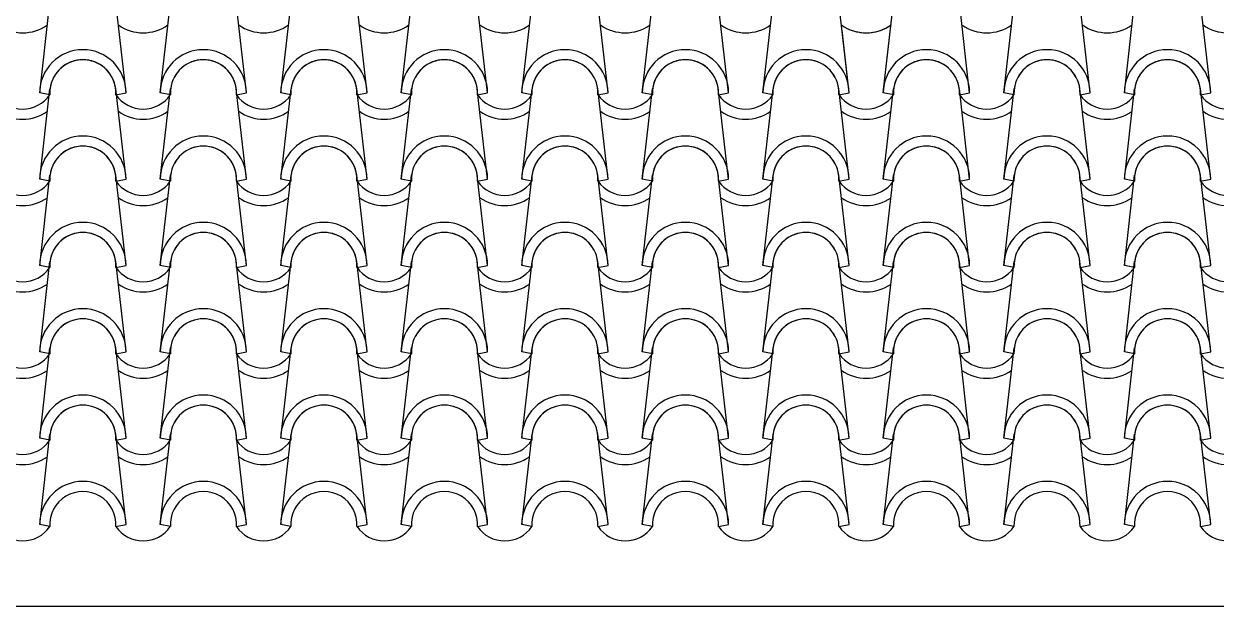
# Model space of a CAD drawing. Header units: millimetres. Extents: x -255 to 41745, y 236 to 29936.
# Drawn here: x 7809 to 9536, y 24931 to 25773 of the extents above; entities that cross this region are included whole.
import ezdxf

# ---------------------------------------------------------------- set-up
doc = ezdxf.new("R2010")
doc.units = ezdxf.units.MM
doc.layers.add('1', color=1, linetype='Continuous')
doc.layers.add('CALIDADES', color=7, linetype='Continuous')

msp = doc.modelspace()

# ---------------------------------------------------------------- linework, layer by layer
at = {"layer": '1'}
for p, q in [((7832.4, 25673.6), (7847.3, 25804.3)), ((7957.4, 25673.6), (7942.5, 25804.3)), ((8006.9, 25673.6), (8021.8, 25804.3)), ((8131.9, 25673.6), (8117, 25804.3)), ((8181.4, 25673.6), (8196.3, 25804.3)), ((8306.4, 25673.6), (8291.5, 25804.3)), ((8355.9, 25673.6), (8370.8, 25804.3)), ((8480.9, 25673.6), (8466, 25804.3)), ((8530.4, 25673.6), (8545.3, 25804.3)), ((8655.4, 25673.6), (8640.5, 25804.3)), ((8704.9, 25673.6), (8719.8, 25804.3)), ((8829.9, 25673.6), (8815, 25804.3)), ((8879.4, 25673.6), (8894.3, 25804.3)), ((9004.4, 25673.6), (8989.5, 25804.3)), ((9053.9, 25673.6), (9068.8, 25804.3)), ((9053.9, 25673.6), (9068.3, 25799.5)), ((9178.9, 25673.6), (9164, 25804.3)), ((9228.4, 25673.6), (9243.3, 25804.3)), ((9353.4, 25673.6), (9338.5, 25804.3)), ((9402.9, 25673.6), (9417.8, 25804.3)), ((9527.9, 25673.6), (9513, 25804.3)), ((9004.4, 25673.6), (8994.1, 25764.2)), ((7832.4, 25548.6), (7847.3, 25679.3)), ((7847.1, 25670.7), (7832.4, 25673.6)), ((7847.1, 25670.7), (7832.4, 25673.6)), ((7957.4, 25548.6), (7942.5, 25679.3)), ((7942.7, 25670.7), (7957.4, 25673.6)), ((7942.7, 25670.7), (7957.4, 25673.6)), ((8006.9, 25548.6), (8021.8, 25679.3)), ((8021.6, 25670.7), (8006.9, 25673.6)), ((8021.6, 25670.7), (8006.9, 25673.6)), ((8131.9, 25548.6), (8117, 25679.3)), ((8117.2, 25670.7), (8131.9, 25673.6)), ((8117.2, 25670.7), (8131.9, 25673.6)), ((8181.4, 25548.6), (8196.3, 25679.3)), ((8196.1, 25670.7), (8181.4, 25673.6)), ((8196.1, 25670.7), (8181.4, 25673.6)), ((8306.4, 25548.6), (8291.5, 25679.3)), ((8291.7, 25670.7), (8306.4, 25673.6)), ((8291.7, 25670.7), (8306.4, 25673.6)), ((8355.9, 25548.6), (8370.8, 25679.3)), ((8370.6, 25670.7), (8355.9, 25673.6)), ((8370.6, 25670.7), (8355.9, 25673.6)), ((8480.9, 25548.6), (8466, 25679.3)), ((8466.2, 25670.7), (8480.9, 25673.6)), ((8466.2, 25670.7), (8480.9, 25673.6)), ((8530.4, 25548.6), (8545.3, 25679.3)), ((8545.1, 25670.7), (8530.4, 25673.6)), ((8545.1, 25670.7), (8530.4, 25673.6)), ((8655.4, 25548.6), (8640.5, 25679.3)), ((8640.7, 25670.7), (8655.4, 25673.6)), ((8640.7, 25670.7), (8655.4, 25673.6)), ((8704.9, 25548.6), (8719.8, 25679.3)), ((8719.6, 25670.7), (8704.9, 25673.6)), ((8719.6, 25670.7), (8704.9, 25673.6)), ((8829.9, 25548.6), (8815, 25679.3)), ((8815.2, 25670.7), (8829.9, 25673.6)), ((8815.2, 25670.7), (8829.9, 25673.6)), ((8879.4, 25548.6), (8894.3, 25679.3)), ((8894.1, 25670.7), (8879.4, 25673.6)), ((8894.1, 25670.7), (8879.4, 25673.6)), ((9004.4, 25548.6), (8989.5, 25679.3)), ((9004.4, 25548.6), (8989.5, 25679.3)), ((8989.7, 25670.7), (9004.4, 25673.6)), ((8989.7, 25670.7), (9004.4, 25673.6)), ((8989.7, 25670.7), (9004.4, 25673.6)), ((8989.7, 25670.7), (9004.4, 25673.6)), ((9053.9, 25548.6), (9068.8, 25679.3)), ((9053.9, 25548.6), (9068.8, 25679.3)), ((9068.6, 25670.7), (9053.9, 25673.6)), ((9068.6, 25670.7), (9053.9, 25673.6)), ((9068.6, 25670.7), (9053.9, 25673.6)), ((9068.6, 25670.7), (9053.9, 25673.6)), ((9178.9, 25548.6), (9164, 25679.3)), ((9164.2, 25670.7), (9178.9, 25673.6)), ((9164.2, 25670.7), (9178.9, 25673.6)), ((9228.4, 25548.6), (9243.3, 25679.3)), ((9243.1, 25670.7), (9228.4, 25673.6)), ((9243.1, 25670.7), (9228.4, 25673.6)), ((9353.4, 25548.6), (9338.5, 25679.3)), ((9338.7, 25670.7), (9353.4, 25673.6)), ((9338.7, 25670.7), (9353.4, 25673.6)), ((9402.9, 25548.6), (9417.8, 25679.3)), ((9417.6, 25670.7), (9402.9, 25673.6)), ((9417.6, 25670.7), (9402.9, 25673.6)), ((9527.9, 25548.6), (9513, 25679.3)), ((9513.2, 25670.7), (9527.9, 25673.6)), ((9513.2, 25670.7), (9527.9, 25673.6)), ((7832.4, 25423.6), (7847.3, 25554.3)), ((7957.4, 25423.6), (7942.5, 25554.3)), ((8006.9, 25423.6), (8021.8, 25554.3)), ((8131.9, 25423.6), (8117, 25554.3)), ((8181.4, 25423.6), (8196.3, 25554.3)), ((8306.4, 25423.6), (8291.5, 25554.3)), ((8355.9, 25423.6), (8370.8, 25554.3)), ((8480.9, 25423.6), (8466, 25554.3)), ((8530.4, 25423.6), (8545.3, 25554.3)), ((8655.4, 25423.6), (8640.5, 25554.3)), ((8704.9, 25423.6), (8719.8, 25554.3)), ((8829.9, 25423.6), (8815, 25554.3)), ((8879.4, 25423.6), (8894.3, 25554.3)), ((9004.4, 25423.6), (8989.5, 25554.3)), ((9004.4, 25423.6), (8989.5, 25554.3)), ((9053.9, 25423.6), (9068.8, 25554.3)), ((9053.9, 25423.6), (9068.8, 25554.3)), ((9178.9, 25423.6), (9164, 25554.3)), ((9228.4, 25423.6), (9243.3, 25554.3)), ((9353.4, 25423.6), (9338.5, 25554.3)), ((9402.9, 25423.6), (9417.8, 25554.3)), ((9527.9, 25423.6), (9513, 25554.3)), ((7847.1, 25545.7), (7832.4, 25548.6)), ((7847.1, 25545.7), (7832.4, 25548.6)), ((7942.7, 25545.7), (7957.4, 25548.6)), ((7942.7, 25545.7), (7957.4, 25548.6)), ((8021.6, 25545.7), (8006.9, 25548.6)), ((8021.6, 25545.7), (8006.9, 25548.6)), ((8117.2, 25545.7), (8131.9, 25548.6)), ((8117.2, 25545.7), (8131.9, 25548.6)), ((8196.1, 25545.7), (8181.4, 25548.6)), ((8196.1, 25545.7), (8181.4, 25548.6)), ((8291.7, 25545.7), (8306.4, 25548.6)), ((8291.7, 25545.7), (8306.4, 25548.6)), ((8370.6, 25545.7), (8355.9, 25548.6)), ((8370.6, 25545.7), (8355.9, 25548.6)), ((8466.2, 25545.7), (8480.9, 25548.6)), ((8466.2, 25545.7), (8480.9, 25548.6)), ((8545.1, 25545.7), (8530.4, 25548.6)), ((8545.1, 25545.7), (8530.4, 25548.6)), ((8640.7, 25545.7), (8655.4, 25548.6)), ((8640.7, 25545.7), (8655.4, 25548.6)), ((8719.6, 25545.7), (8704.9, 25548.6)), ((8719.6, 25545.7), (8704.9, 25548.6)), ((8815.2, 25545.7), (8829.9, 25548.6)), ((8815.2, 25545.7), (8829.9, 25548.6)), ((8894.1, 25545.7), (8879.4, 25548.6)), ((8894.1, 25545.7), (8879.4, 25548.6)), ((8989.7, 25545.7), (9004.4, 25548.6)), ((8989.7, 25545.7), (9004.4, 25548.6)), ((8989.7, 25545.7), (9004.4, 25548.6)), ((8989.7, 25545.7), (9004.4, 25548.6)), ((9068.6, 25545.7), (9053.9, 25548.6)), ((9068.6, 25545.7), (9053.9, 25548.6)), ((9068.6, 25545.7), (9053.9, 25548.6)), ((9068.6, 25545.7), (9053.9, 25548.6)), ((9164.2, 25545.7), (9178.9, 25548.6)), ((9164.2, 25545.7), (9178.9, 25548.6)), ((9243.1, 25545.7), (9228.4, 25548.6)), ((9243.1, 25545.7), (9228.4, 25548.6)), ((9338.7, 25545.7), (9353.4, 25548.6)), ((9338.7, 25545.7), (9353.4, 25548.6)), ((9417.6, 25545.7), (9402.9, 25548.6)), ((9417.6, 25545.7), (9402.9, 25548.6)), ((9513.2, 25545.7), (9527.9, 25548.6)), ((9513.2, 25545.7), (9527.9, 25548.6)), ((7832.4, 25298.6), (7847.3, 25429.3)), ((7847.1, 25420.7), (7832.4, 25423.6)), ((7847.1, 25420.7), (7832.4, 25423.6)), ((7957.4, 25298.6), (7942.5, 25429.3)), ((7942.7, 25420.7), (7957.4, 25423.6)), ((7942.7, 25420.7), (7957.4, 25423.6)), ((8006.9, 25298.6), (8021.8, 25429.3)), ((8021.6, 25420.7), (8006.9, 25423.6)), ((8021.6, 25420.7), (8006.9, 25423.6)), ((8131.9, 25298.6), (8117, 25429.3)), ((8117.2, 25420.7), (8131.9, 25423.6)), ((8117.2, 25420.7), (8131.9, 25423.6)), ((8181.4, 25298.6), (8196.3, 25429.3)), ((8196.1, 25420.7), (8181.4, 25423.6)), ((8196.1, 25420.7), (8181.4, 25423.6)), ((8306.4, 25298.6), (8291.5, 25429.3)), ((8291.7, 25420.7), (8306.4, 25423.6)), ((8291.7, 25420.7), (8306.4, 25423.6)), ((8355.9, 25298.6), (8370.8, 25429.3)), ((8370.6, 25420.7), (8355.9, 25423.6)), ((8370.6, 25420.7), (8355.9, 25423.6)), ((8480.9, 25298.6), (8466, 25429.3)), ((8466.2, 25420.7), (8480.9, 25423.6)), ((8466.2, 25420.7), (8480.9, 25423.6)), ((8530.4, 25298.6), (8545.3, 25429.3)), ((8545.1, 25420.7), (8530.4, 25423.6)), ((8545.1, 25420.7), (8530.4, 25423.6)), ((8655.4, 25298.6), (8640.5, 25429.3)), ((8640.7, 25420.7), (8655.4, 25423.6)), ((8640.7, 25420.7), (8655.4, 25423.6)), ((8704.9, 25298.6), (8719.8, 25429.3)), ((8719.6, 25420.7), (8704.9, 25423.6)), ((8719.6, 25420.7), (8704.9, 25423.6)), ((8829.9, 25298.6), (8815, 25429.3)), ((8815.2, 25420.7), (8829.9, 25423.6)), ((8815.2, 25420.7), (8829.9, 25423.6)), ((8879.4, 25298.6), (8894.3, 25429.3)), ((8894.1, 25420.7), (8879.4, 25423.6)), ((8894.1, 25420.7), (8879.4, 25423.6)), ((9004.4, 25298.6), (8989.5, 25429.3)), ((9004.4, 25298.6), (8989.5, 25429.3)), ((8989.7, 25420.7), (9004.4, 25423.6)), ((8989.7, 25420.7), (9004.4, 25423.6)), ((8989.7, 25420.7), (9004.4, 25423.6)), ((8989.7, 25420.7), (9004.4, 25423.6)), ((9053.9, 25298.6), (9068.8, 25429.3)), ((9053.9, 25298.6), (9068.8, 25429.3)), ((9068.6, 25420.7), (9053.9, 25423.6)), ((9068.6, 25420.7), (9053.9, 25423.6)), ((9068.6, 25420.7), (9053.9, 25423.6)), ((9068.6, 25420.7), (9053.9, 25423.6)), ((9178.9, 25298.6), (9164, 25429.3)), ((9164.2, 25420.7), (9178.9, 25423.6)), ((9164.2, 25420.7), (9178.9, 25423.6)), ((9228.4, 25298.6), (9243.3, 25429.3)), ((9243.1, 25420.7), (9228.4, 25423.6)), ((9243.1, 25420.7), (9228.4, 25423.6)), ((9353.4, 25298.6), (9338.5, 25429.3)), ((9338.7, 25420.7), (9353.4, 25423.6)), ((9338.7, 25420.7), (9353.4, 25423.6)), ((9402.9, 25298.6), (9417.8, 25429.3)), ((9417.6, 25420.7), (9402.9, 25423.6)), ((9417.6, 25420.7), (9402.9, 25423.6)), ((9527.9, 25298.6), (9513, 25429.3)), ((9513.2, 25420.7), (9527.9, 25423.6)), ((9513.2, 25420.7), (9527.9, 25423.6)), ((7832.4, 25173.6), (7847.3, 25304.3)), ((7847.1, 25295.7), (7832.4, 25298.6)), ((7847.1, 25295.7), (7832.4, 25298.6)), ((7957.4, 25173.6), (7942.5, 25304.3)), ((7942.7, 25295.7), (7957.4, 25298.6)), ((7942.7, 25295.7), (7957.4, 25298.6)), ((8006.9, 25173.6), (8021.8, 25304.3)), ((8021.6, 25295.7), (8006.9, 25298.6)), ((8021.6, 25295.7), (8006.9, 25298.6)), ((8131.9, 25173.6), (8117, 25304.3)), ((8117.2, 25295.7), (8131.9, 25298.6)), ((8117.2, 25295.7), (8131.9, 25298.6)), ((8181.4, 25173.6), (8196.3, 25304.3)), ((8196.1, 25295.7), (8181.4, 25298.6)), ((8196.1, 25295.7), (8181.4, 25298.6)), ((8306.4, 25173.6), (8291.5, 25304.3)), ((8291.7, 25295.7), (8306.4, 25298.6)), ((8291.7, 25295.7), (8306.4, 25298.6)), ((8355.9, 25173.6), (8370.8, 25304.3)), ((8370.6, 25295.7), (8355.9, 25298.6)), ((8370.6, 25295.7), (8355.9, 25298.6)), ((8480.9, 25173.6), (8466, 25304.3)), ((8466.2, 25295.7), (8480.9, 25298.6)), ((8466.2, 25295.7), (8480.9, 25298.6)), ((8530.4, 25173.6), (8545.3, 25304.3)), ((8545.1, 25295.7), (8530.4, 25298.6)), ((8545.1, 25295.7), (8530.4, 25298.6)), ((8655.4, 25173.6), (8640.5, 25304.3)), ((8640.7, 25295.7), (8655.4, 25298.6)), ((8640.7, 25295.7), (8655.4, 25298.6)), ((8704.9, 25173.6), (8719.8, 25304.3)), ((8719.6, 25295.7), (8704.9, 25298.6)), ((8719.6, 25295.7), (8704.9, 25298.6)), ((8829.9, 25173.6), (8815, 25304.3)), ((8815.2, 25295.7), (8829.9, 25298.6)), ((8815.2, 25295.7), (8829.9, 25298.6)), ((8879.4, 25173.6), (8894.3, 25304.3)), ((8894.1, 25295.7), (8879.4, 25298.6)), ((8894.1, 25295.7), (8879.4, 25298.6)), ((9004.4, 25173.6), (8989.5, 25304.3)), ((9004.4, 25173.6), (8989.5, 25304.3)), ((8989.7, 25295.7), (9004.4, 25298.6)), ((8989.7, 25295.7), (9004.4, 25298.6)), ((8989.7, 25295.7), (9004.4, 25298.6)), ((8989.7, 25295.7), (9004.4, 25298.6)), ((9053.9, 25173.6), (9068.8, 25304.3)), ((9053.9, 25173.6), (9068.8, 25304.3)), ((9068.6, 25295.7), (9053.9, 25298.6)), ((9068.6, 25295.7), (9053.9, 25298.6)), ((9068.6, 25295.7), (9053.9, 25298.6)), ((9068.6, 25295.7), (9053.9, 25298.6)), ((9178.9, 25173.6), (9164, 25304.3)), ((9164.2, 25295.7), (9178.9, 25298.6)), ((9164.2, 25295.7), (9178.9, 25298.6)), ((9228.4, 25173.6), (9243.3, 25304.3)), ((9243.1, 25295.7), (9228.4, 25298.6)), ((9243.1, 25295.7), (9228.4, 25298.6)), ((9353.4, 25173.6), (9338.5, 25304.3)), ((9338.7, 25295.7), (9353.4, 25298.6)), ((9338.7, 25295.7), (9353.4, 25298.6)), ((9402.9, 25173.6), (9417.8, 25304.3)), ((9417.6, 25295.7), (9402.9, 25298.6)), ((9417.6, 25295.7), (9402.9, 25298.6)), ((9527.9, 25173.6), (9513, 25304.3)), ((9513.2, 25295.7), (9527.9, 25298.6)), ((9513.2, 25295.7), (9527.9, 25298.6)), ((7832.4, 25048.6), (7847.3, 25179.3)), ((7847.1, 25170.7), (7832.4, 25173.6)), ((7847.1, 25170.7), (7832.4, 25173.6)), ((7957.4, 25048.6), (7942.5, 25179.3)), ((7942.7, 25170.7), (7957.4, 25173.6)), ((7942.7, 25170.7), (7957.4, 25173.6)), ((8006.9, 25048.6), (8021.8, 25179.3)), ((8021.6, 25170.7), (8006.9, 25173.6)), ((8021.6, 25170.7), (8006.9, 25173.6)), ((8131.9, 25048.6), (8117, 25179.3)), ((8117.2, 25170.7), (8131.9, 25173.6)), ((8117.2, 25170.7), (8131.9, 25173.6)), ((8181.4, 25048.6), (8196.3, 25179.3)), ((8196.1, 25170.7), (8181.4, 25173.6)), ((8196.1, 25170.7), (8181.4, 25173.6)), ((8306.4, 25048.6), (8291.5, 25179.3)), ((8291.7, 25170.7), (8306.4, 25173.6)), ((8291.7, 25170.7), (8306.4, 25173.6)), ((8355.9, 25048.6), (8370.8, 25179.3)), ((8370.6, 25170.7), (8355.9, 25173.6)), ((8370.6, 25170.7), (8355.9, 25173.6)), ((8480.9, 25048.6), (8466, 25179.3)), ((8466.2, 25170.7), (8480.9, 25173.6)), ((8466.2, 25170.7), (8480.9, 25173.6)), ((8530.4, 25048.6), (8545.3, 25179.3)), ((8545.1, 25170.7), (8530.4, 25173.6)), ((8545.1, 25170.7), (8530.4, 25173.6)), ((8655.4, 25048.6), (8640.5, 25179.3)), ((8640.7, 25170.7), (8655.4, 25173.6)), ((8640.7, 25170.7), (8655.4, 25173.6)), ((8704.9, 25048.6), (8719.8, 25179.3)), ((8719.6, 25170.7), (8704.9, 25173.6)), ((8719.6, 25170.7), (8704.9, 25173.6)), ((8829.9, 25048.6), (8815, 25179.3)), ((8815.2, 25170.7), (8829.9, 25173.6)), ((8815.2, 25170.7), (8829.9, 25173.6)), ((8879.4, 25048.6), (8894.3, 25179.3)), ((8894.1, 25170.7), (8879.4, 25173.6)), ((8894.1, 25170.7), (8879.4, 25173.6)), ((9004.4, 25048.6), (8989.5, 25179.3)), ((9004.4, 25048.6), (8989.5, 25179.3)), ((8989.7, 25170.7), (9004.4, 25173.6)), ((8989.7, 25170.7), (9004.4, 25173.6)), ((8989.7, 25170.7), (9004.4, 25173.6)), ((8989.7, 25170.7), (9004.4, 25173.6)), ((9053.9, 25048.6), (9068.8, 25179.3)), ((9053.9, 25048.6), (9068.8, 25179.3)), ((9068.6, 25170.7), (9053.9, 25173.6)), ((9068.6, 25170.7), (9053.9, 25173.6)), ((9068.6, 25170.7), (9053.9, 25173.6)), ((9068.6, 25170.7), (9053.9, 25173.6)), ((9178.9, 25048.6), (9164, 25179.3)), ((9164.2, 25170.7), (9178.9, 25173.6)), ((9164.2, 25170.7), (9178.9, 25173.6)), ((9228.4, 25048.6), (9243.3, 25179.3)), ((9243.1, 25170.7), (9228.4, 25173.6)), ((9243.1, 25170.7), (9228.4, 25173.6)), ((9353.4, 25048.6), (9338.5, 25179.3)), ((9338.7, 25170.7), (9353.4, 25173.6)), ((9338.7, 25170.7), (9353.4, 25173.6)), ((9402.9, 25048.6), (9417.8, 25179.3)), ((9417.6, 25170.7), (9402.9, 25173.6)), ((9417.6, 25170.7), (9402.9, 25173.6)), ((9527.9, 25048.6), (9513, 25179.3)), ((9513.2, 25170.7), (9527.9, 25173.6)), ((9513.2, 25170.7), (9527.9, 25173.6)), ((7847.1, 25045.7), (7832.4, 25048.6)), ((7942.7, 25045.7), (7957.4, 25048.6)), ((8021.6, 25045.7), (8006.9, 25048.6)), ((8117.2, 25045.7), (8131.9, 25048.6)), ((8196.1, 25045.7), (8181.4, 25048.6)), ((8291.7, 25045.7), (8306.4, 25048.6)), ((8370.6, 25045.7), (8355.9, 25048.6)), ((8466.2, 25045.7), (8480.9, 25048.6)), ((8545.1, 25045.7), (8530.4, 25048.6)), ((8640.7, 25045.7), (8655.4, 25048.6)), ((8719.6, 25045.7), (8704.9, 25048.6)), ((8815.2, 25045.7), (8829.9, 25048.6)), ((8894.1, 25045.7), (8879.4, 25048.6)), ((8989.7, 25045.7), (9004.4, 25048.6)), ((8989.7, 25045.7), (9004.4, 25048.6)), ((9068.6, 25045.7), (9053.9, 25048.6)), ((9068.6, 25045.7), (9053.9, 25048.6)), ((9164.2, 25045.7), (9178.9, 25048.6)), ((9243.1, 25045.7), (9228.4, 25048.6)), ((9338.7, 25045.7), (9353.4, 25048.6)), ((9417.6, 25045.7), (9402.9, 25048.6)), ((9513.2, 25045.7), (9527.9, 25048.6))]:
    msp.add_line(p, q, dxfattribs=at)
for centre, radius, start, end in [((7807.7, 25823), 62.5, 234.9308, 305.0692), ((7982.2, 25823), 62.5, 234.9308, 305.0692), ((8156.7, 25823), 62.5, 234.9308, 305.0692), ((8331.2, 25823), 62.5, 234.9308, 305.0692), ((8505.7, 25823), 62.5, 234.9308, 305.0692), ((8680.2, 25823), 62.5, 234.9308, 305.0692), ((8680.2, 25823), 62.5, 234.9308, 305.0692), ((8854.7, 25823), 62.5, 234.9308, 305.0692), ((8854.7, 25823), 62.5, 234.9308, 305.0692), ((9029.2, 25823), 62.5, 234.9308, 305.0692), ((9029.2, 25823), 62.5, 234.9308, 305.0692), ((9029.2, 25823), 62.5, 242.9496, 305.0692), ((9203.7, 25823), 62.5, 234.9308, 305.0692), ((9203.7, 25823), 62.5, 234.9308, 305.0692), ((9378.2, 25823), 62.5, 234.9308, 305.0692), ((9378.2, 25823), 62.5, 234.9308, 305.0692), ((9552.7, 25823), 62.5, 234.9308, 305.0692), ((7894.9, 25673.6), 62.5, 0, 180), ((7894.9, 25673.6), 62.5, 0, 180), ((8069.4, 25673.6), 62.5, 0, 180), ((8069.4, 25673.6), 62.5, 0, 180), ((8243.9, 25673.6), 62.5, 0, 180), ((8243.9, 25673.6), 62.5, 0, 180), ((8418.4, 25673.6), 62.5, 0, 180), ((8418.4, 25673.6), 62.5, 0, 180), ((8592.9, 25673.6), 62.5, 0, 180), ((8592.9, 25673.6), 62.5, 0, 180), ((8767.4, 25673.6), 62.5, 0, 180), ((8767.4, 25673.6), 62.5, 0, 180), ((8941.9, 25673.6), 62.5, 0, 180), ((8941.9, 25673.6), 62.5, 0, 180), ((9116.4, 25673.6), 62.5, 0, 180), ((9116.4, 25673.6), 62.5, 0, 180), ((9290.9, 25673.6), 62.5, 0, 180), ((9290.9, 25673.6), 62.5, 0, 180), ((9465.4, 25673.6), 62.5, 0, 180), ((9465.4, 25673.6), 62.5, 0, 180), ((7894.9, 25673.6), 47.9, 356.4887, 183.5113), ((7894.9, 25673.6), 47.9, 356.4887, 183.5113), ((7894.9, 25673.6), 47.9, 6.838, 173.162), ((8069.4, 25673.6), 47.9, 356.4887, 183.5113), ((8069.4, 25673.6), 47.9, 356.4887, 183.5113), ((8069.4, 25673.6), 47.9, 6.838, 173.162), ((8243.9, 25673.6), 47.9, 356.4887, 183.5113), ((8243.9, 25673.6), 47.9, 356.4887, 183.5113), ((8243.9, 25673.6), 47.9, 6.838, 173.162), ((8418.4, 25673.6), 47.9, 356.4887, 183.5113), ((8418.4, 25673.6), 47.9, 356.4887, 183.5113), ((8418.4, 25673.6), 47.9, 6.838, 173.162), ((8592.9, 25673.6), 47.9, 356.4887, 183.5113), ((8592.9, 25673.6), 47.9, 356.4887, 183.5113), ((8592.9, 25673.6), 47.9, 6.838, 173.162), ((8767.4, 25673.6), 47.9, 356.4887, 183.5113), ((8767.4, 25673.6), 47.9, 356.4887, 183.5113), ((8767.4, 25673.6), 47.9, 6.838, 173.162), ((8941.9, 25673.6), 47.9, 356.4887, 183.5113), ((8941.9, 25673.6), 47.9, 356.4887, 183.5113), ((8941.9, 25673.6), 47.9, 6.838, 173.162), ((9116.4, 25673.6), 47.9, 356.4887, 183.5113), ((9116.4, 25673.6), 47.9, 356.4887, 183.5113), ((9116.4, 25673.6), 47.9, 6.838, 173.162), ((9290.9, 25673.6), 47.9, 356.4887, 183.5113), ((9290.9, 25673.6), 47.9, 356.4887, 183.5113), ((9290.9, 25673.6), 47.9, 6.838, 173.162), ((9465.4, 25673.6), 47.9, 356.4887, 183.5113), ((9465.4, 25673.6), 47.9, 356.4887, 183.5113), ((9465.4, 25673.6), 47.9, 6.838, 173.162), ((7807.7, 25698), 47.9, 214.756, 325.244), ((7807.7, 25698), 47.9, 214.756, 325.244), ((7982.2, 25698), 47.9, 214.756, 325.244), ((7982.2, 25698), 47.9, 214.756, 325.244), ((8156.7, 25698), 47.9, 214.756, 325.244), ((8156.7, 25698), 47.9, 214.756, 325.244), ((8331.2, 25698), 47.9, 214.756, 325.244), ((8331.2, 25698), 47.9, 214.756, 325.244), ((8505.7, 25698), 47.9, 214.756, 325.244), ((8505.7, 25698), 47.9, 214.756, 325.244), ((8680.2, 25698), 47.9, 214.756, 325.244), ((8680.2, 25698), 47.9, 214.756, 325.244), ((8854.7, 25698), 47.9, 214.756, 325.244), ((8854.7, 25698), 47.9, 214.756, 325.244), ((9029.2, 25698), 47.9, 214.756, 325.244), ((9029.2, 25698), 47.9, 214.756, 325.244), ((9029.2, 25698), 47.9, 214.756, 325.244), ((9029.2, 25698), 47.9, 214.756, 325.244), ((9203.7, 25698), 47.9, 214.756, 325.244), ((9203.7, 25698), 47.9, 214.756, 325.244), ((9378.2, 25698), 47.9, 214.756, 325.244), ((9378.2, 25698), 47.9, 214.756, 325.244), ((9552.7, 25698), 47.9, 214.756, 325.244), ((9552.7, 25698), 47.9, 214.756, 325.244), ((7807.7, 25698), 62.5, 234.9308, 305.0692), ((7982.2, 25698), 62.5, 234.9308, 305.0692), ((8156.7, 25698), 62.5, 234.9308, 305.0692), ((8331.2, 25698), 62.5, 234.9308, 305.0692), ((8505.7, 25698), 62.5, 234.9308, 305.0692), ((8680.2, 25698), 62.5, 234.9308, 305.0692), ((8854.7, 25698), 62.5, 234.9308, 305.0692), ((9029.2, 25698), 62.5, 234.9308, 305.0692), ((9029.2, 25698), 62.5, 234.9308, 305.0692), ((9203.7, 25698), 62.5, 234.9308, 305.0692), ((9378.2, 25698), 62.5, 234.9308, 305.0692), ((9552.7, 25698), 62.5, 234.9308, 305.0692), ((7894.9, 25548.6), 62.5, 0, 180), ((7894.9, 25548.6), 62.5, 0, 180), ((8069.4, 25548.6), 62.5, 0, 180), ((8069.4, 25548.6), 62.5, 0, 180), ((8243.9, 25548.6), 62.5, 0, 180), ((8243.9, 25548.6), 62.5, 0, 180), ((8418.4, 25548.6), 62.5, 0, 180), ((8418.4, 25548.6), 62.5, 0, 180), ((8592.9, 25548.6), 62.5, 0, 180), ((8592.9, 25548.6), 62.5, 0, 180), ((8767.4, 25548.6), 62.5, 0, 180), ((8767.4, 25548.6), 62.5, 0, 180), ((8941.9, 25548.6), 62.5, 0, 180), ((8941.9, 25548.6), 62.5, 0, 180), ((9116.4, 25548.6), 62.5, 0, 180), ((9116.4, 25548.6), 62.5, 0, 180), ((9290.9, 25548.6), 62.5, 0, 180), ((9290.9, 25548.6), 62.5, 0, 180), ((9465.4, 25548.6), 62.5, 0, 180), ((9465.4, 25548.6), 62.5, 0, 180), ((7894.9, 25548.6), 47.9, 356.4887, 183.5113), ((7894.9, 25548.6), 47.9, 356.4887, 183.5113), ((7894.9, 25548.6), 47.9, 6.838, 173.162), ((8069.4, 25548.6), 47.9, 356.4887, 183.5113), ((8069.4, 25548.6), 47.9, 356.4887, 183.5113), ((8069.4, 25548.6), 47.9, 6.838, 173.162), ((8243.9, 25548.6), 47.9, 356.4887, 183.5113), ((8243.9, 25548.6), 47.9, 356.4887, 183.5113), ((8243.9, 25548.6), 47.9, 6.838, 173.162), ((8418.4, 25548.6), 47.9, 356.4887, 183.5113), ((8418.4, 25548.6), 47.9, 356.4887, 183.5113), ((8418.4, 25548.6), 47.9, 6.838, 173.162), ((8592.9, 25548.6), 47.9, 356.4887, 183.5113), ((8592.9, 25548.6), 47.9, 356.4887, 183.5113), ((8592.9, 25548.6), 47.9, 6.838, 173.162), ((8767.4, 25548.6), 47.9, 356.4887, 183.5113), ((8767.4, 25548.6), 47.9, 356.4887, 183.5113), ((8767.4, 25548.6), 47.9, 6.838, 173.162), ((8941.9, 25548.6), 47.9, 356.4887, 183.5113), ((8941.9, 25548.6), 47.9, 356.4887, 183.5113), ((8941.9, 25548.6), 47.9, 6.838, 173.162), ((9116.4, 25548.6), 47.9, 356.4887, 183.5113), ((9116.4, 25548.6), 47.9, 356.4887, 183.5113), ((9116.4, 25548.6), 47.9, 6.838, 173.162), ((9290.9, 25548.6), 47.9, 356.4887, 183.5113), ((9290.9, 25548.6), 47.9, 356.4887, 183.5113), ((9290.9, 25548.6), 47.9, 6.838, 173.162), ((9465.4, 25548.6), 47.9, 356.4887, 183.5113), ((9465.4, 25548.6), 47.9, 356.4887, 183.5113), ((9465.4, 25548.6), 47.9, 6.838, 173.162), ((7807.7, 25573), 47.9, 214.756, 325.244), ((7807.7, 25573), 47.9, 214.756, 325.244), ((7982.2, 25573), 47.9, 214.756, 325.244), ((7982.2, 25573), 47.9, 214.756, 325.244), ((8156.7, 25573), 47.9, 214.756, 325.244), ((8156.7, 25573), 47.9, 214.756, 325.244), ((8331.2, 25573), 47.9, 214.756, 325.244), ((8331.2, 25573), 47.9, 214.756, 325.244), ((8505.7, 25573), 47.9, 214.756, 325.244), ((8505.7, 25573), 47.9, 214.756, 325.244), ((8680.2, 25573), 47.9, 214.756, 325.244), ((8680.2, 25573), 47.9, 214.756, 325.244), ((8854.7, 25573), 47.9, 214.756, 325.244), ((8854.7, 25573), 47.9, 214.756, 325.244), ((9029.2, 25573), 47.9, 214.756, 325.244), ((9029.2, 25573), 47.9, 214.756, 325.244), ((9029.2, 25573), 47.9, 214.756, 325.244), ((9029.2, 25573), 47.9, 214.756, 325.244), ((9203.7, 25573), 47.9, 214.756, 325.244), ((9203.7, 25573), 47.9, 214.756, 325.244), ((9378.2, 25573), 47.9, 214.756, 325.244), ((9378.2, 25573), 47.9, 214.756, 325.244), ((9552.7, 25573), 47.9, 214.756, 325.244), ((9552.7, 25573), 47.9, 214.756, 325.244), ((7807.7, 25573), 62.5, 234.9308, 305.0692), ((7982.2, 25573), 62.5, 234.9308, 305.0692), ((8156.7, 25573), 62.5, 234.9308, 305.0692), ((8331.2, 25573), 62.5, 234.9308, 305.0692), ((8505.7, 25573), 62.5, 234.9308, 305.0692), ((8680.2, 25573), 62.5, 234.9308, 305.0692), ((8854.7, 25573), 62.5, 234.9308, 305.0692), ((9029.2, 25573), 62.5, 234.9308, 305.0692), ((9029.2, 25573), 62.5, 234.9308, 305.0692), ((9203.7, 25573), 62.5, 234.9308, 305.0692), ((9378.2, 25573), 62.5, 234.9308, 305.0692), ((9552.7, 25573), 62.5, 234.9308, 305.0692), ((7894.9, 25423.6), 62.5, 0, 180), ((7894.9, 25423.6), 62.5, 0, 180), ((8069.4, 25423.6), 62.5, 0, 180), ((8069.4, 25423.6), 62.5, 0, 180), ((8243.9, 25423.6), 62.5, 0, 180), ((8243.9, 25423.6), 62.5, 0, 180), ((8418.4, 25423.6), 62.5, 0, 180), ((8418.4, 25423.6), 62.5, 0, 180), ((8592.9, 25423.6), 62.5, 0, 180), ((8592.9, 25423.6), 62.5, 0, 180), ((8767.4, 25423.6), 62.5, 0, 180), ((8767.4, 25423.6), 62.5, 0, 180), ((8941.9, 25423.6), 62.5, 0, 180), ((8941.9, 25423.6), 62.5, 0, 180), ((9116.4, 25423.6), 62.5, 0, 180), ((9116.4, 25423.6), 62.5, 0, 180), ((9290.9, 25423.6), 62.5, 0, 180), ((9290.9, 25423.6), 62.5, 0, 180), ((9465.4, 25423.6), 62.5, 0, 180), ((9465.4, 25423.6), 62.5, 0, 180), ((7894.9, 25423.6), 47.9, 356.4887, 183.5113), ((7894.9, 25423.6), 47.9, 356.4887, 183.5113), ((7894.9, 25423.6), 47.9, 6.838, 173.162), ((8069.4, 25423.6), 47.9, 356.4887, 183.5113), ((8069.4, 25423.6), 47.9, 356.4887, 183.5113), ((8069.4, 25423.6), 47.9, 6.838, 173.162), ((8243.9, 25423.6), 47.9, 356.4887, 183.5113), ((8243.9, 25423.6), 47.9, 356.4887, 183.5113), ((8243.9, 25423.6), 47.9, 6.838, 173.162), ((8418.4, 25423.6), 47.9, 356.4887, 183.5113), ((8418.4, 25423.6), 47.9, 356.4887, 183.5113), ((8418.4, 25423.6), 47.9, 6.838, 173.162), ((8592.9, 25423.6), 47.9, 356.4887, 183.5113), ((8592.9, 25423.6), 47.9, 356.4887, 183.5113), ((8592.9, 25423.6), 47.9, 6.838, 173.162), ((8767.4, 25423.6), 47.9, 356.4887, 183.5113), ((8767.4, 25423.6), 47.9, 356.4887, 183.5113), ((8767.4, 25423.6), 47.9, 6.838, 173.162), ((8941.9, 25423.6), 47.9, 356.4887, 183.5113), ((8941.9, 25423.6), 47.9, 356.4887, 183.5113), ((8941.9, 25423.6), 47.9, 6.838, 173.162), ((9116.4, 25423.6), 47.9, 356.4887, 183.5113), ((9116.4, 25423.6), 47.9, 356.4887, 183.5113), ((9116.4, 25423.6), 47.9, 6.838, 173.162), ((9290.9, 25423.6), 47.9, 356.4887, 183.5113), ((9290.9, 25423.6), 47.9, 356.4887, 183.5113), ((9290.9, 25423.6), 47.9, 6.838, 173.162), ((9465.4, 25423.6), 47.9, 356.4887, 183.5113), ((9465.4, 25423.6), 47.9, 356.4887, 183.5113), ((9465.4, 25423.6), 47.9, 6.838, 173.162), ((7807.7, 25448), 47.9, 214.756, 325.244), ((7807.7, 25448), 47.9, 214.756, 325.244), ((7982.2, 25448), 47.9, 214.756, 325.244), ((7982.2, 25448), 47.9, 214.756, 325.244), ((8156.7, 25448), 47.9, 214.756, 325.244), ((8156.7, 25448), 47.9, 214.756, 325.244), ((8331.2, 25448), 47.9, 214.756, 325.244), ((8331.2, 25448), 47.9, 214.756, 325.244), ((8505.7, 25448), 47.9, 214.756, 325.244), ((8505.7, 25448), 47.9, 214.756, 325.244), ((8680.2, 25448), 47.9, 214.756, 325.244), ((8680.2, 25448), 47.9, 214.756, 325.244), ((8854.7, 25448), 47.9, 214.756, 325.244), ((8854.7, 25448), 47.9, 214.756, 325.244), ((9029.2, 25448), 47.9, 214.756, 325.244), ((9029.2, 25448), 47.9, 214.756, 325.244), ((9029.2, 25448), 47.9, 214.756, 325.244), ((9029.2, 25448), 47.9, 214.756, 325.244), ((9203.7, 25448), 47.9, 214.756, 325.244), ((9203.7, 25448), 47.9, 214.756, 325.244), ((9378.2, 25448), 47.9, 214.756, 325.244), ((9378.2, 25448), 47.9, 214.756, 325.244), ((9552.7, 25448), 47.9, 214.756, 325.244), ((9552.7, 25448), 47.9, 214.756, 325.244), ((7807.7, 25448), 62.5, 234.9308, 305.0692), ((7982.2, 25448), 62.5, 234.9308, 305.0692), ((8156.7, 25448), 62.5, 234.9308, 305.0692), ((8331.2, 25448), 62.5, 234.9308, 305.0692), ((8505.7, 25448), 62.5, 234.9308, 305.0692), ((8680.2, 25448), 62.5, 234.9308, 305.0692), ((8854.7, 25448), 62.5, 234.9308, 305.0692), ((9029.2, 25448), 62.5, 234.9308, 305.0692), ((9029.2, 25448), 62.5, 234.9308, 305.0692), ((9203.7, 25448), 62.5, 234.9308, 305.0692), ((9378.2, 25448), 62.5, 234.9308, 305.0692), ((9552.7, 25448), 62.5, 234.9308, 305.0692), ((7894.9, 25298.6), 62.5, 0, 180), ((7894.9, 25298.6), 62.5, 0, 180), ((8069.4, 25298.6), 62.5, 0, 180), ((8069.4, 25298.6), 62.5, 0, 180), ((8243.9, 25298.6), 62.5, 0, 180), ((8243.9, 25298.6), 62.5, 0, 180), ((8418.4, 25298.6), 62.5, 0, 180), ((8418.4, 25298.6), 62.5, 0, 180), ((8592.9, 25298.6), 62.5, 0, 180), ((8592.9, 25298.6), 62.5, 0, 180), ((8767.4, 25298.6), 62.5, 0, 180), ((8767.4, 25298.6), 62.5, 0, 180), ((8941.9, 25298.6), 62.5, 0, 180), ((8941.9, 25298.6), 62.5, 0, 180), ((9116.4, 25298.6), 62.5, 0, 180), ((9116.4, 25298.6), 62.5, 0, 180), ((9290.9, 25298.6), 62.5, 0, 180), ((9290.9, 25298.6), 62.5, 0, 180), ((9465.4, 25298.6), 62.5, 0, 180), ((9465.4, 25298.6), 62.5, 0, 180), ((7894.9, 25298.6), 47.9, 356.4887, 183.5113), ((7894.9, 25298.6), 47.9, 356.4887, 183.5113), ((7894.9, 25298.6), 47.9, 6.838, 173.162), ((8069.4, 25298.6), 47.9, 356.4887, 183.5113), ((8069.4, 25298.6), 47.9, 356.4887, 183.5113), ((8069.4, 25298.6), 47.9, 6.838, 173.162), ((8243.9, 25298.6), 47.9, 356.4887, 183.5113), ((8243.9, 25298.6), 47.9, 356.4887, 183.5113), ((8243.9, 25298.6), 47.9, 6.838, 173.162), ((8418.4, 25298.6), 47.9, 356.4887, 183.5113), ((8418.4, 25298.6), 47.9, 356.4887, 183.5113), ((8418.4, 25298.6), 47.9, 6.838, 173.162), ((8592.9, 25298.6), 47.9, 356.4887, 183.5113), ((8592.9, 25298.6), 47.9, 356.4887, 183.5113), ((8592.9, 25298.6), 47.9, 6.838, 173.162), ((8767.4, 25298.6), 47.9, 356.4887, 183.5113), ((8767.4, 25298.6), 47.9, 356.4887, 183.5113), ((8767.4, 25298.6), 47.9, 6.838, 173.162), ((8941.9, 25298.6), 47.9, 356.4887, 183.5113), ((8941.9, 25298.6), 47.9, 356.4887, 183.5113), ((8941.9, 25298.6), 47.9, 6.838, 173.162), ((9116.4, 25298.6), 47.9, 356.4887, 183.5113), ((9116.4, 25298.6), 47.9, 356.4887, 183.5113), ((9116.4, 25298.6), 47.9, 6.838, 173.162), ((9290.9, 25298.6), 47.9, 356.4887, 183.5113), ((9290.9, 25298.6), 47.9, 356.4887, 183.5113), ((9290.9, 25298.6), 47.9, 6.838, 173.162), ((9465.4, 25298.6), 47.9, 356.4887, 183.5113), ((9465.4, 25298.6), 47.9, 356.4887, 183.5113), ((9465.4, 25298.6), 47.9, 6.838, 173.162), ((7807.7, 25323), 47.9, 214.756, 325.244), ((7807.7, 25323), 47.9, 214.756, 325.244), ((7982.2, 25323), 47.9, 214.756, 325.244), ((7982.2, 25323), 47.9, 214.756, 325.244), ((8156.7, 25323), 47.9, 214.756, 325.244), ((8156.7, 25323), 47.9, 214.756, 325.244), ((8331.2, 25323), 47.9, 214.756, 325.244), ((8331.2, 25323), 47.9, 214.756, 325.244), ((8505.7, 25323), 47.9, 214.756, 325.244), ((8505.7, 25323), 47.9, 214.756, 325.244), ((8680.2, 25323), 47.9, 214.756, 325.244), ((8680.2, 25323), 47.9, 214.756, 325.244), ((8854.7, 25323), 47.9, 214.756, 325.244), ((8854.7, 25323), 47.9, 214.756, 325.244), ((9029.2, 25323), 47.9, 214.756, 325.244), ((9029.2, 25323), 47.9, 214.756, 325.244), ((9029.2, 25323), 47.9, 214.756, 325.244), ((9029.2, 25323), 47.9, 214.756, 325.244), ((9203.7, 25323), 47.9, 214.756, 325.244), ((9203.7, 25323), 47.9, 214.756, 325.244), ((9378.2, 25323), 47.9, 214.756, 325.244), ((9378.2, 25323), 47.9, 214.756, 325.244), ((9552.7, 25323), 47.9, 214.756, 325.244), ((9552.7, 25323), 47.9, 214.756, 325.244), ((7807.7, 25323), 62.5, 234.9308, 305.0692), ((7982.2, 25323), 62.5, 234.9308, 305.0692), ((8156.7, 25323), 62.5, 234.9308, 305.0692), ((8331.2, 25323), 62.5, 234.9308, 305.0692), ((8505.7, 25323), 62.5, 234.9308, 305.0692), ((8680.2, 25323), 62.5, 234.9308, 305.0692), ((8854.7, 25323), 62.5, 234.9308, 305.0692), ((9029.2, 25323), 62.5, 234.9308, 305.0692), ((9029.2, 25323), 62.5, 234.9308, 305.0692), ((9203.7, 25323), 62.5, 234.9308, 305.0692), ((9378.2, 25323), 62.5, 234.9308, 305.0692), ((9552.7, 25323), 62.5, 234.9308, 305.0692), ((7894.9, 25173.6), 62.5, 0, 180), ((7894.9, 25173.6), 62.5, 0, 180), ((8069.4, 25173.6), 62.5, 0, 180), ((8069.4, 25173.6), 62.5, 0, 180), ((8243.9, 25173.6), 62.5, 0, 180), ((8243.9, 25173.6), 62.5, 0, 180), ((8418.4, 25173.6), 62.5, 0, 180), ((8418.4, 25173.6), 62.5, 0, 180), ((8592.9, 25173.6), 62.5, 0, 180), ((8592.9, 25173.6), 62.5, 0, 180), ((8767.4, 25173.6), 62.5, 0, 180), ((8767.4, 25173.6), 62.5, 0, 180), ((8941.9, 25173.6), 62.5, 0, 180), ((8941.9, 25173.6), 62.5, 0, 180), ((9116.4, 25173.6), 62.5, 0, 180), ((9116.4, 25173.6), 62.5, 0, 180), ((9290.9, 25173.6), 62.5, 0, 180), ((9290.9, 25173.6), 62.5, 0, 180), ((9465.4, 25173.6), 62.5, 0, 180), ((9465.4, 25173.6), 62.5, 0, 180), ((7894.9, 25173.6), 47.9, 356.4887, 183.5113), ((7894.9, 25173.6), 47.9, 356.4887, 183.5113), ((7894.9, 25173.6), 47.9, 6.838, 173.162), ((8069.4, 25173.6), 47.9, 356.4887, 183.5113), ((8069.4, 25173.6), 47.9, 356.4887, 183.5113), ((8069.4, 25173.6), 47.9, 6.838, 173.162), ((8243.9, 25173.6), 47.9, 356.4887, 183.5113), ((8243.9, 25173.6), 47.9, 356.4887, 183.5113), ((8243.9, 25173.6), 47.9, 6.838, 173.162), ((8418.4, 25173.6), 47.9, 356.4887, 183.5113), ((8418.4, 25173.6), 47.9, 356.4887, 183.5113), ((8418.4, 25173.6), 47.9, 6.838, 173.162), ((8592.9, 25173.6), 47.9, 356.4887, 183.5113), ((8592.9, 25173.6), 47.9, 356.4887, 183.5113), ((8592.9, 25173.6), 47.9, 6.838, 173.162), ((8767.4, 25173.6), 47.9, 356.4887, 183.5113), ((8767.4, 25173.6), 47.9, 356.4887, 183.5113), ((8767.4, 25173.6), 47.9, 6.838, 173.162), ((8941.9, 25173.6), 47.9, 356.4887, 183.5113), ((8941.9, 25173.6), 47.9, 356.4887, 183.5113), ((8941.9, 25173.6), 47.9, 6.838, 173.162), ((9116.4, 25173.6), 47.9, 356.4887, 183.5113), ((9116.4, 25173.6), 47.9, 356.4887, 183.5113), ((9116.4, 25173.6), 47.9, 6.838, 173.162), ((9290.9, 25173.6), 47.9, 356.4887, 183.5113), ((9290.9, 25173.6), 47.9, 356.4887, 183.5113), ((9290.9, 25173.6), 47.9, 6.838, 173.162), ((9465.4, 25173.6), 47.9, 356.4887, 183.5113), ((9465.4, 25173.6), 47.9, 356.4887, 183.5113), ((9465.4, 25173.6), 47.9, 6.838, 173.162), ((7807.7, 25198), 47.9, 214.756, 325.244), ((7807.7, 25198), 47.9, 214.756, 325.244), ((7982.2, 25198), 47.9, 214.756, 325.244), ((7982.2, 25198), 47.9, 214.756, 325.244), ((8156.7, 25198), 47.9, 214.756, 325.244), ((8156.7, 25198), 47.9, 214.756, 325.244), ((8331.2, 25198), 47.9, 214.756, 325.244), ((8331.2, 25198), 47.9, 214.756, 325.244), ((8505.7, 25198), 47.9, 214.756, 325.244), ((8505.7, 25198), 47.9, 214.756, 325.244), ((8680.2, 25198), 47.9, 214.756, 325.244), ((8680.2, 25198), 47.9, 214.756, 325.244), ((8854.7, 25198), 47.9, 214.756, 325.244), ((8854.7, 25198), 47.9, 214.756, 325.244), ((9029.2, 25198), 47.9, 214.756, 325.244), ((9029.2, 25198), 47.9, 214.756, 325.244), ((9029.2, 25198), 47.9, 214.756, 325.244), ((9029.2, 25198), 47.9, 214.756, 325.244), ((9203.7, 25198), 47.9, 214.756, 325.244), ((9203.7, 25198), 47.9, 214.756, 325.244), ((9378.2, 25198), 47.9, 214.756, 325.244), ((9378.2, 25198), 47.9, 214.756, 325.244), ((9552.7, 25198), 47.9, 214.756, 325.244), ((9552.7, 25198), 47.9, 214.756, 325.244), ((7807.7, 25198), 62.5, 234.9308, 305.0692), ((7982.2, 25198), 62.5, 234.9308, 305.0692), ((8156.7, 25198), 62.5, 234.9308, 305.0692), ((8331.2, 25198), 62.5, 234.9308, 305.0692), ((8505.7, 25198), 62.5, 234.9308, 305.0692), ((8680.2, 25198), 62.5, 234.9308, 305.0692), ((8854.7, 25198), 62.5, 234.9308, 305.0692), ((9029.2, 25198), 62.5, 234.9308, 305.0692), ((9029.2, 25198), 62.5, 234.9308, 305.0692), ((9203.7, 25198), 62.5, 234.9308, 305.0692), ((9378.2, 25198), 62.5, 234.9308, 305.0692), ((9552.7, 25198), 62.5, 234.9308, 305.0692), ((7894.9, 25048.6), 62.5, 0, 180), ((8069.4, 25048.6), 62.5, 0, 180), ((8243.9, 25048.6), 62.5, 0, 180), ((8418.4, 25048.6), 62.5, 0, 180), ((8592.9, 25048.6), 62.5, 0, 180), ((8767.4, 25048.6), 62.5, 0, 180), ((8941.9, 25048.6), 62.5, 0, 180), ((9116.4, 25048.6), 62.5, 0, 180), ((9290.9, 25048.6), 62.5, 0, 180), ((9465.4, 25048.6), 62.5, 0, 180), ((7894.9, 25048.6), 47.9, 356.4887, 183.5113), ((8069.4, 25048.6), 47.9, 356.4887, 183.5113), ((8243.9, 25048.6), 47.9, 356.4887, 183.5113), ((8418.4, 25048.6), 47.9, 356.4887, 183.5113), ((8592.9, 25048.6), 47.9, 356.4887, 183.5113), ((8767.4, 25048.6), 47.9, 356.4887, 183.5113), ((8941.9, 25048.6), 47.9, 356.4887, 183.5113), ((9116.4, 25048.6), 47.9, 356.4887, 183.5113), ((9290.9, 25048.6), 47.9, 356.4887, 183.5113), ((9465.4, 25048.6), 47.9, 356.4887, 183.5113), ((7807.7, 25073), 47.9, 214.756, 325.244), ((7982.2, 25073), 47.9, 214.756, 325.244), ((8156.7, 25073), 47.9, 214.756, 325.244), ((8331.2, 25073), 47.9, 214.756, 325.244), ((8505.7, 25073), 47.9, 214.756, 325.244), ((8680.2, 25073), 47.9, 214.756, 325.244), ((8854.7, 25073), 47.9, 214.756, 325.244), ((9029.2, 25073), 47.9, 214.756, 325.244), ((9029.2, 25073), 47.9, 214.756, 325.244), ((9203.7, 25073), 47.9, 214.756, 325.244), ((9378.2, 25073), 47.9, 214.756, 325.244), ((9552.7, 25073), 47.9, 214.756, 325.244)]:
    msp.add_arc(centre, radius, start, end, dxfattribs=at)
at = {"layer": 'CALIDADES'}
msp.add_line((3674.2, 24930.6), (16424.2, 24930.6), dxfattribs=at)

doc.saveas('drawing.dxf')
